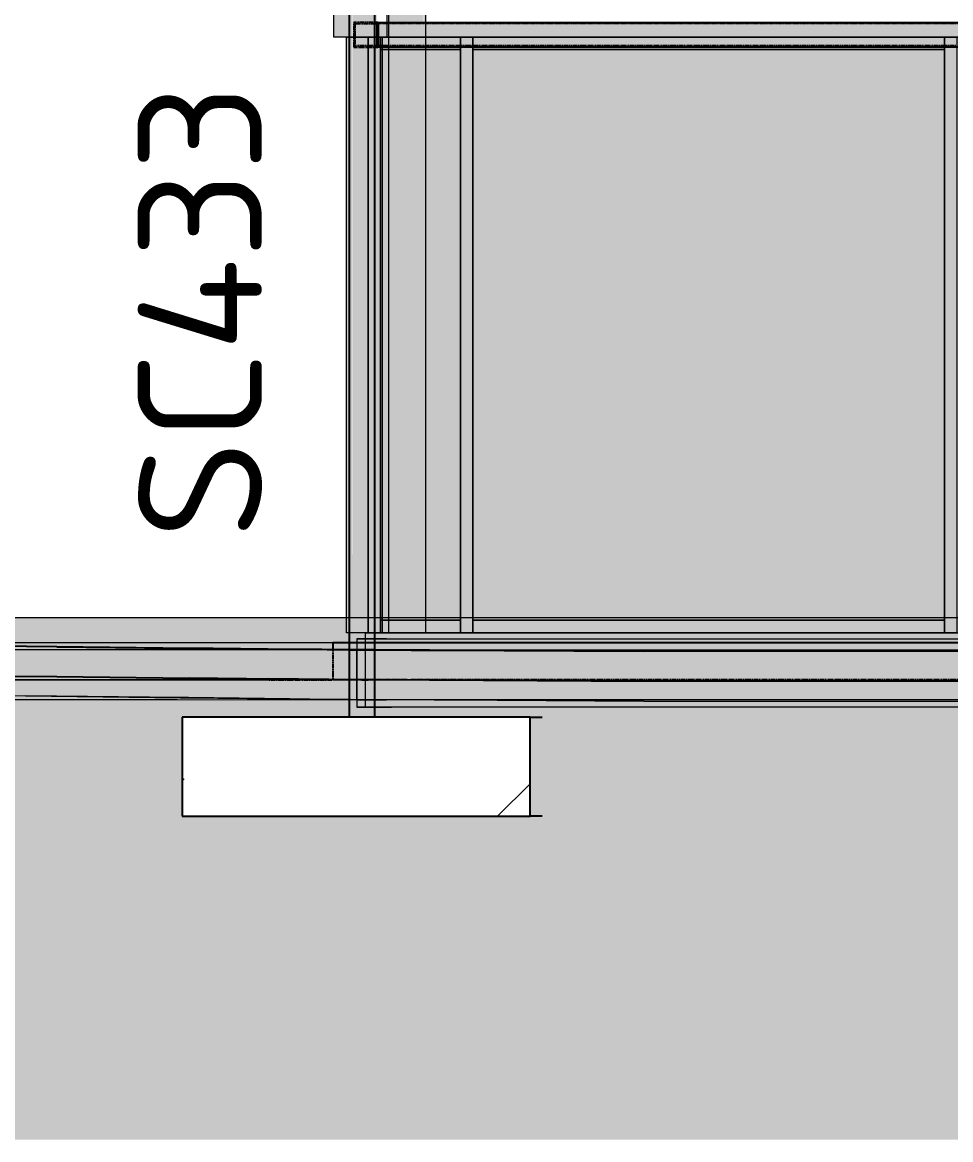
# Model space of a CAD drawing. Header units: millimetres. Extents: x 632 to 645312, y -3890 to 22200.
# Drawn here: x 500162 to 503903, y 3197 to 7700 of the extents above; entities that cross this region are included whole.
import ezdxf

# ---------------------------------------------------------------- set-up
doc = ezdxf.new("R2010")
doc.units = ezdxf.units.MM
for name, pattern in [('Dash', [7, 5, -2]), ('Hidden Double', [7, 5, -2]), ('Hidden Half', [3, 2, -1])]:
    doc.linetypes.add(name, pattern=pattern)
for name, color, linetype, lineweight in [('A-200-M_WALL_EXT', 113, 'Continuous', 13), ('A-214-M_CURT_WALL', 52, 'Continuous', 13), ('A-215-M_CURT_PANEL', 51, 'Continuous', 13), ('A-230-H-FLOOR', 190, 'Continuous', 13), ('A-230-M_FLOOR', 192, 'Continuous', 13), ('A-230-MH_FLOOR', 190, 'Hidden Double', 13), ('C-920-M_TOPO', 7, 'Continuous', 13), ('S-160-M_FOUND', 171, 'Continuous', 13), ('S-160-MH_FOUND', 171, 'Hidden Half', 13), ('S-280-A_COLUMN', 171, 'Continuous', 18), ('S-280-M_COLUMN', 52, 'Continuous', 13), ('S-280-M_STRUCT_FRAME', 12, 'Continuous', 13), ('S-280-MH_COLUMN', 52, 'Hidden Half', 13), ('Z-230-A_LEVEL', 51, 'Continuous', 13)]:
    doc.layers.add(name, color=color, linetype=linetype, lineweight=lineweight)
doc.styles.add('ISOCPEUR_2', font='isocpeur.ttf', dxfattribs={"height": 500})

# ---------------------------------------------------------------- blocks, each defined once
blk = doc.blocks.new('Rectangular Mullion - 50x100mm-1447016-S6_501-SECTION B3')
at = {"layer": 'A-214-M_CURT_WALL', "lineweight": 5, "transparency": 33554432}
blk.add_hatch(color=27, dxfattribs=at).paths.add_polyline_path([(4408449.9, 5240), (4408449.9, 7600), (4408427.4, 7600), (4408427.4, 5240), (4408436.2, 5240)])
at = {"layer": 'A-214-M_CURT_WALL', "color": 53, "lineweight": 5}
for p, q in [((4408399.9, 7640), (4408399.9, 7640)), ((4408399.9, 7640), (4408434.6, 7640)), ((4408434.6, 7640), (4408399.9, 7640)), ((4408399.9, 5300), (4408399.9, 7640)), ((4408399.9, 7640), (4408399.9, 5300)), ((4408436.2, 7640), (4408443.1, 7640)), ((4408449.9, 7640), (4408436.2, 7640)), ((4408443.1, 7640), (4408449.9, 7640)), ((4408449.9, 7640), (4408449.9, 7640)), ((4408449.9, 7640), (4408449.9, 5300)), ((4408449.9, 7640), (4408449.9, 5300)), ((4408399.9, 5240), (4408399.9, 5300)), ((4408399.9, 5300), (4408399.9, 5240)), ((4408449.9, 5300), (4408449.9, 5240)), ((4408449.9, 5300), (4408449.9, 5240)), ((4408399.9, 5240), (4408449.9, 5240)), ((4408449.9, 5240), (4408399.9, 5240)), ((4408399.9, 5240), (4408399.9, 5240)), ((4408449.9, 5240), (4408449.9, 5240))]:
    blk.add_line(p, q, dxfattribs=at)
blk = doc.blocks.new('System Panel - Glazed-V50-S6_501-SECTION B3')
at = {"layer": 'A-215-M_CURT_PANEL', "lineweight": 5, "transparency": 33554432}
blk.add_hatch(color=142, dxfattribs=at).paths.add_polyline_path([(4414672.2, 7590), (4414672.2, 5290), (4416572.2, 5290), (4416572.2, 7590)])
at = {"layer": 'A-215-M_CURT_PANEL', "color": 53, "lineweight": 5}
for p, q in [((4414672.2, 5300), (4414672.2, 7590)), ((4414672.2, 7590), (4416572.2, 7590)), ((4416572.2, 7590), (4414672.2, 7590)), ((4414672.2, 7590), (4414672.2, 5300)), ((4416572.2, 7590), (4416572.2, 5300)), ((4416572.2, 5300), (4416572.2, 7590)), ((4414672.2, 5290), (4414672.2, 5300)), ((4414672.2, 5300), (4414672.2, 5290)), ((4416572.2, 5290), (4414672.2, 5290)), ((4414672.2, 5290), (4416572.2, 5290)), ((4416572.2, 5300), (4416572.2, 5290)), ((4416572.2, 5290), (4416572.2, 5300))]:
    blk.add_line(p, q, dxfattribs=at)
blk = doc.blocks.new('Rectangular Mullion - 50x100mm-V54-S6_501-SECTION B3')
at = {"layer": 'A-214-M_CURT_WALL', "lineweight": 5, "transparency": 33554432}
blk.add_hatch(color=27, dxfattribs=at).paths.add_polyline_path([(4416572.2, 5290), (4414672.2, 5290), (4414672.2, 5240), (4416572.2, 5240)])
at = {"layer": 'A-214-M_CURT_WALL', "color": 53, "lineweight": 5}
for p, q in [((4414672.2, 5240), (4414672.2, 5290)), ((4414672.2, 5290), (4414672.2, 5290)), ((4414672.2, 5290), (4414672.2, 5240)), ((4414672.2, 5290), (4416572.2, 5290)), ((4414672.2, 5290), (4416572.2, 5290)), ((4416572.2, 5240), (4416572.2, 5290)), ((4416572.2, 5290), (4416572.2, 5290)), ((4416572.2, 5290), (4416572.2, 5240)), ((4414672.2, 5240), (4414672.2, 5240)), ((4416572.2, 5240), (4414672.2, 5240)), ((4414672.2, 5240), (4416572.2, 5240)), ((4416572.2, 5240), (4416572.2, 5240))]:
    blk.add_line(p, q, dxfattribs=at)
blk = doc.blocks.new('Rectangular Mullion - 50x100mm-V58-S6_501-SECTION B3')
at = {"layer": 'A-214-M_CURT_WALL', "lineweight": 5, "transparency": 33554432}
for points in [[(4416572.2, 7600), (4416572.2, 5240), (4416622.2, 5240), (4416622.2, 7600)], [(4416572.2, 7600), (4416572.2, 5240), (4416572.2, 5240), (4416572.2, 7600)]]:
    blk.add_hatch(color=27, dxfattribs=at).paths.add_polyline_path(points)
at = {"layer": 'A-214-M_CURT_WALL', "color": 53, "lineweight": 5}
for p, q in [((4416572.2, 7640), (4416572.2, 7640)), ((4416572.2, 7640), (4416622.2, 7640)), ((4416622.2, 7640), (4416572.2, 7640)), ((4416572.2, 5300), (4416572.2, 7640)), ((4416572.2, 7640), (4416572.2, 5300)), ((4416622.2, 7640), (4416622.2, 7640)), ((4416622.2, 7640), (4416622.2, 5300)), ((4416622.2, 7640), (4416622.2, 5300)), ((4416572.2, 5240), (4416572.2, 5300)), ((4416572.2, 5300), (4416572.2, 5240)), ((4416622.2, 5300), (4416622.2, 5240)), ((4416622.2, 5300), (4416622.2, 5240)), ((4416572.2, 5240), (4416622.2, 5240)), ((4416622.2, 5240), (4416572.2, 5240)), ((4416572.2, 5240), (4416572.2, 5240)), ((4416622.2, 5240), (4416622.2, 5240))]:
    blk.add_line(p, q, dxfattribs=at)
blk = doc.blocks.new('System Panel - Glazed-3256333-S6_501-SECTION B3')
at = {"layer": 'A-215-M_CURT_PANEL', "lineweight": 5, "transparency": 33554432}
blk.add_hatch(color=142, dxfattribs=at).paths.add_polyline_path([(4408772.2, 5290), (4408772.2, 7590), (4408449.9, 7590), (4408449.9, 5290), (4408581.3, 5290)])
at = {"layer": 'A-215-M_CURT_PANEL', "color": 53, "lineweight": 5}
for p, q in [((4408449.9, 5300), (4408449.9, 7590)), ((4408449.9, 7590), (4408772.2, 7590)), ((4408772.2, 7590), (4408449.9, 7590)), ((4408449.9, 7590), (4408449.9, 5300)), ((4408772.2, 7590), (4408772.2, 5300)), ((4408772.2, 5300), (4408772.2, 7590)), ((4408449.9, 5290), (4408449.9, 5300)), ((4408449.9, 5300), (4408449.9, 5290)), ((4408772.2, 5290), (4408449.9, 5290)), ((4408449.9, 5290), (4408772.2, 5290)), ((4408772.2, 5300), (4408772.2, 5290)), ((4408772.2, 5290), (4408772.2, 5300))]:
    blk.add_line(p, q, dxfattribs=at)
blk = doc.blocks.new('Rectangular Mullion - 50x100mm-3255869-S6_501-SECTION B3')
at = {"layer": 'A-214-M_CURT_WALL', "lineweight": 5, "transparency": 33554432}
blk.add_hatch(color=27, dxfattribs=at).paths.add_polyline_path([(4408449.9, 5240), (4408772.2, 5240), (4408772.2, 5290), (4408449.9, 5290)])
at = {"layer": 'A-214-M_CURT_WALL', "color": 53, "lineweight": 5}
for p, q in [((4408449.9, 5240), (4408449.9, 5290)), ((4408449.9, 5290), (4408449.9, 5290)), ((4408449.9, 5290), (4408449.9, 5240)), ((4408449.9, 5290), (4408456.3, 5290)), ((4408449.9, 5290), (4408772.2, 5290)), ((4408456.4, 5290), (4408468, 5290)), ((4408468, 5290), (4408772.2, 5290)), ((4408772.2, 5240), (4408772.2, 5290)), ((4408772.2, 5290), (4408772.2, 5290)), ((4408772.2, 5290), (4408772.2, 5240)), ((4408449.9, 5240), (4408449.9, 5240)), ((4408456.3, 5240), (4408449.9, 5240)), ((4408449.9, 5240), (4408772.2, 5240)), ((4408468, 5240), (4408456.4, 5240)), ((4408772.2, 5240), (4408468, 5240)), ((4408772.2, 5240), (4408772.2, 5240))]:
    blk.add_line(p, q, dxfattribs=at)
blk = doc.blocks.new('Rectangular Mullion - 50x100mm-V60-S6_501-SECTION B3')
at = {"layer": 'A-214-M_CURT_WALL', "lineweight": 5, "transparency": 33554432}
for points in [[(4408772.2, 5240), (4408822.2, 5240), (4408822.2, 7600), (4408772.2, 7600), (4408772.2, 5498.6)], [(4408772.2, 5240), (4408772.2, 5240), (4408772.2, 5498.6)]]:
    blk.add_hatch(color=27, dxfattribs=at).paths.add_polyline_path(points)
at = {"layer": 'A-214-M_CURT_WALL', "color": 53, "lineweight": 5}
for p, q in [((4408772.2, 7640), (4408772.2, 7640)), ((4408772.2, 7640), (4408822.2, 7640)), ((4408822.2, 7640), (4408772.2, 7640)), ((4408772.2, 5300), (4408772.2, 7640)), ((4408772.2, 7640), (4408772.2, 5300)), ((4408822.2, 7640), (4408822.2, 7640)), ((4408822.2, 7640), (4408822.2, 5300)), ((4408822.2, 7640), (4408822.2, 5300)), ((4408772.2, 5240), (4408772.2, 5300)), ((4408772.2, 5300), (4408772.2, 5240)), ((4408822.2, 5300), (4408822.2, 5240)), ((4408822.2, 5300), (4408822.2, 5240)), ((4408772.2, 5240), (4408822.2, 5240)), ((4408822.2, 5240), (4408772.2, 5240)), ((4408772.2, 5240), (4408772.2, 5240)), ((4408822.2, 5240), (4408822.2, 5240))]:
    blk.add_line(p, q, dxfattribs=at)
blk = doc.blocks.new('Rectangular Mullion - 50x100mm-3255870-S6_501-SECTION B3')
at = {"layer": 'A-214-M_CURT_WALL', "lineweight": 5, "transparency": 33554432}
blk.add_hatch(color=27, dxfattribs=at).paths.add_polyline_path([(4408772.2, 7590), (4408772.2, 7600), (4408449.9, 7600), (4408449.9, 7590), (4408581.3, 7590)])
at = {"layer": 'A-214-M_CURT_WALL', "color": 53, "lineweight": 5}
for p, q in [((4408449.9, 7640), (4408449.9, 7590)), ((4408449.9, 7590), (4408449.9, 7640)), ((4408449.9, 7640), (4408449.9, 7640)), ((4408449.9, 7640), (4408456.3, 7640)), ((4408772.2, 7640), (4408449.9, 7640)), ((4408456.4, 7640), (4408468, 7640)), ((4408468, 7640), (4408772.2, 7640)), ((4408772.2, 7640), (4408772.2, 7640)), ((4408772.2, 7640), (4408772.2, 7590)), ((4408772.2, 7590), (4408772.2, 7640)), ((4408449.9, 7590), (4408449.9, 7590)), ((4408456.3, 7590), (4408449.9, 7590)), ((4408772.2, 7590), (4408449.9, 7590)), ((4408468, 7590), (4408456.4, 7590)), ((4408772.2, 7590), (4408468, 7590)), ((4408772.2, 7590), (4408772.2, 7590))]:
    blk.add_line(p, q, dxfattribs=at)
blk = doc.blocks.new('Rectangular Mullion - 50x100mm-V62-S6_501-SECTION B3')
at = {"layer": 'A-214-M_CURT_WALL', "lineweight": 5, "transparency": 33554432}
blk.add_hatch(color=27, dxfattribs=at).paths.add_polyline_path([(4414672.2, 7600), (4414672.2, 7590), (4416572.2, 7590), (4416572.2, 7600)])
at = {"layer": 'A-214-M_CURT_WALL', "color": 53, "lineweight": 5}
for p, q in [((4414672.2, 7640), (4414672.2, 7590)), ((4414672.2, 7590), (4414672.2, 7640)), ((4414672.2, 7640), (4414672.2, 7640)), ((4414672.2, 7640), (4416572.2, 7640)), ((4416572.2, 7640), (4414672.2, 7640)), ((4416572.2, 7640), (4416572.2, 7640)), ((4416572.2, 7640), (4416572.2, 7590)), ((4416572.2, 7590), (4416572.2, 7640)), ((4414672.2, 7590), (4414672.2, 7590)), ((4416572.2, 7590), (4414672.2, 7590)), ((4416572.2, 7590), (4414672.2, 7590)), ((4416572.2, 7590), (4416572.2, 7590))]:
    blk.add_line(p, q, dxfattribs=at)
blk = doc.blocks.new('25021-APA-ZZ-ZZ-M3-AR-000001_V3_rvt-7-S6_501-SECTION B3')
at = {"layer": 'A-200-M_WALL_EXT', "lineweight": 5, "transparency": 33554432}
h = blk.add_hatch(color=9, dxfattribs=at)
h.paths.add_polyline_path([(4408323.9, 7640), (4408325.3, 8927), (4408333.4, 8927), (4408318.4, 9218.7), (4408261.5, 9215.8), (4408261.5, 7640), (4408291, 7640)])
h.paths.add_polyline_path([(4408434.6, 7700), (4408434.6, 8924.4), (4408427.4, 8924.1), (4408427.4, 7700)])
h = blk.add_hatch(color=8, dxfattribs=at)
h.paths.add_polyline_path([(4408312.7, 5240), (4408323.9, 5240), (4408323.9, 7640), (4408312.7, 7640), (4408312.7, 5498.6)])
h.paths.add_polyline_path([(4408456.3, 5240), (4408456.3, 7600), (4408427.4, 7600), (4408427.4, 5240), (4408436.2, 5240)])
blk.add_hatch(color=10, dxfattribs=at).paths.add_polyline_path([(4408580.7, 5240), (4408580.7, 7600), (4408456.4, 7600), (4408456.4, 5240)])
at = {"layer": 'A-230-M_FLOOR', "lineweight": 5, "transparency": 33554432}
h = blk.add_hatch(color=254, dxfattribs=at)
h.paths.add_polyline_path([(4418572.2, 4940), (4422092.6, 4940), (4422092.6, 5045.4), (4418572.2, 5045.4)])
h.paths.add_polyline_path([(4409299.1, 4940), (4412622.2, 4940), (4412622.2, 5045.5), (4409162, 5046.1), (4408427.4, 5049.4), (4408427.4, 4940), (4409162, 4940)])
h.paths.add_polyline_path([(4412722.2, 4940), (4418472.2, 4940), (4418472.2, 5045.4), (4412722.2, 5045.4)])
h.paths.add_polyline_path([(4413807, 5200), (4418472.2, 5200), (4418472.2, 5240), (4412722.2, 5240), (4412722.2, 5200)])
h.paths.add_polyline_path([(4418572.2, 5200), (4422092.6, 5200), (4422092.6, 5240), (4418572.2, 5240)])
h.paths.add_polyline_path([(4408581.3, 5200), (4412622.2, 5200), (4412622.2, 5240), (4408427.4, 5240), (4408427.4, 5200), (4408436.2, 5200)])
at = {"layer": 'A-230-M_FLOOR', "transparency": 33554432}
h = blk.add_hatch(color=254, dxfattribs=at)
h.paths.add_polyline_path([(4409510.5, 4964.5), (4412622.2, 4964.6), (4412622.2, 5045.5), (4409162, 5046.1), (4408427.4, 5049.4), (4408427.4, 4971.2), (4409299.1, 4965.8)])
h.paths.add_polyline_path([(4412722.2, 4964.6), (4418472.2, 4964.9), (4418472.2, 5045.4), (4412722.2, 5045.4)])
h.paths.add_polyline_path([(4418572.2, 4964.9), (4422092.6, 4965), (4422092.6, 5045.4), (4418572.2, 5045.4)])
h.paths.add_polyline_path([(4422192.6, 4965.1), (4426232.4, 4965.2), (4426232.4, 5045.4), (4422192.6, 5045.4)])
h.paths.add_polyline_path([(4426332.4, 4965.2), (4431509.3, 4967.1), (4431509.3, 5047.1), (4431082.8, 5045.4), (4426332.4, 5045.4), (4426332.4, 5009.3)])
h.paths.add_polyline_path([(4431609.3, 4967.4), (4431806.6, 4969.7), (4432030.5, 4973.1), (4432122.4, 4970), (4440111.9, 4970), (4440111.8, 5088.2), (4437355, 5092.4), (4431609.3, 5045.4), (4431609.3, 4989.9)])
h.paths.add_polyline_path([(4408323.9, 4971.9), (4408323.9, 5050), (4406163.9, 5052.2), (4404516.9, 5061.7), (4404516.9, 4999.6), (4407146.2, 4984.5), (4408000.7, 4973.9), (4408291, 4972.1)])
h.paths.add_polyline_path([(4408257.8, 5171.9), (4408257.7, 5172.3), (4408257.7, 5171.9)])
h.paths.add_polyline_path([(4407204.2, 5183.7), (4406839.4, 5187.2), (4407146.2, 5183.7)])
h.paths.add_polyline_path([(4407734.6, 5176.5), (4407643.5, 5177.8), (4407678.8, 5177.2)])
at = {"layer": 'A-230-M_FLOOR', "lineweight": 5, "transparency": 33554432}
h = blk.add_hatch(color=254, dxfattribs=at)
h.paths.add_polyline_path([(4422092.6, 4940), (4422092.6, 5045.4), (4418572.2, 5045.4), (4418572.2, 4940), (4422081, 4940)])
h.paths.add_polyline_path([(4408427.4, 4940), (4412622.2, 4940), (4412622.2, 5045.5), (4409162, 5046.1), (4408427.4, 5049.4), (4408427.4, 5045.5)])
h.paths.add_polyline_path([(4431664.9, 4940), (4431667.3, 4940), (4431667.3, 5047.7), (4431609.3, 5045.4), (4431609.3, 4940), (4431661.5, 4940)])
h.paths.add_polyline_path([(4418472.2, 4940), (4418472.2, 5045.4), (4412722.2, 5045.4), (4412722.2, 4940), (4418452.1, 4940)])
h.paths.add_polyline_path([(4422192.6, 4940), (4426232.4, 4940), (4426232.4, 5045.4), (4422192.6, 5045.4)])
h.paths.add_polyline_path([(4426332.4, 4940), (4431509.3, 4940), (4431509.3, 5047.1), (4431082.8, 5045.4), (4426332.4, 5045.4)])
h.paths.add_polyline_path([(4431664.9, 5170), (4431664.9, 5170), (4431664.9, 5200), (4431667.3, 5200), (4431667.3, 5215), (4431609.3, 5215), (4431609.3, 5200), (4431664.9, 5200), (4431664.9, 5173.1)])
h.paths.add_polyline_path([(4422081, 5200), (4422092.6, 5200), (4422092.6, 5215), (4418572.2, 5215), (4418572.2, 5200), (4421935.9, 5200)])
h.paths.add_polyline_path([(4422192.6, 5200), (4426232.4, 5200), (4426232.4, 5215), (4422192.6, 5215), (4422192.6, 5210.9)])
h.paths.add_polyline_path([(4431082.8, 5200), (4431509.3, 5200), (4431509.3, 5215), (4426332.4, 5215), (4426332.4, 5200), (4430064.7, 5200)])
h.paths.add_polyline_path([(4408581.3, 5200), (4412622.2, 5200), (4412622.2, 5215), (4408427.4, 5215), (4408427.4, 5200), (4408436.2, 5200)])
h.paths.add_polyline_path([(4413807, 5200), (4418472.2, 5200), (4418472.2, 5215), (4412722.2, 5215), (4412722.2, 5200)])
for points in [[(4408436.2, 4970), (4408473.3, 4970), (4408473.3, 5049.5), (4408427.4, 5047.8), (4408427.4, 4970)], [(4408323.9, 4970), (4408323.9, 4970.4), (4406839.4, 4987.2), (4404516.9, 4999.6), (4404516.9, 4982.3), (4406839.4, 4971.5), (4408291, 4970.1)], [(4408323.9, 4970.6), (4408323.9, 4971.9), (4408291, 4970.9)], [(4408323.9, 4970.3), (4408323.9, 4970.7), (4408291, 4970.7)]]:
    blk.add_hatch(color=254, dxfattribs=at).paths.add_polyline_path(points)
at = {"layer": 'C-920-M_TOPO', "transparency": 33554432}
h = blk.add_hatch(color=8, dxfattribs=at)
h.paths.add_polyline_path([(4404516.9, 3196.8), (4441677.4, 3196.8), (4441677.4, 4300), (4439348.1, 4300), (4439348.1, 4805.7), (4434427.5, 4902.5), (4431609.3, 4972.1), (4431609.3, 4900), (4432259.3, 4900), (4432259.3, 4500), (4430859.3, 4500), (4430859.3, 4900), (4431509.3, 4900), (4431509.3, 4974.6), (4428644.3, 5045.4), (4426332.4, 5045.4), (4426332.4, 4900), (4426582.4, 4900), (4426580.9, 4500), (4425982.4, 4500), (4425982.4, 4900), (4426232.4, 4900), (4426232.4, 5045.4), (4422192.6, 5045.4), (4422192.6, 4900), (4422442.7, 4900), (4422442.7, 4500), (4421842.6, 4500), (4421842.7, 4900), (4422092.6, 4900), (4422092.6, 5045.4), (4418572.2, 5045.4), (4418572.2, 4900), (4419222.2, 4900), (4419222.2, 4500), (4417822.2, 4500), (4417822.2, 4900), (4418472.2, 4900), (4418472.2, 5045.4), (4412722.2, 5045.4), (4412722.2, 4900), (4412972.2, 4900), (4412972.2, 4500), (4412372.2, 4500), (4412372.2, 4900), (4412622.2, 4900), (4412622.2, 5045.5), (4409052.2, 5046.7), (4408427.4, 5049.4), (4408427.4, 4900), (4409100.8, 4900), (4409100.8, 4500), (4407650.6, 4500), (4407650.6, 4900), (4408323.9, 4900), (4408323.9, 5050), (4406163.9, 5052.2), (4404516.9, 5061.7), (4404516.9, 3258.3)])
h.paths.add_polyline_path([(4408257.8, 5171.9), (4408257.8, 5200), (4408323.9, 5200), (4408323.9, 5300), (4404516.9, 5298.4), (4404516.9, 5199), (4407146.2, 5183.7), (4407146.2, 5183.7), (4408257.7, 5171.9)])
h.paths.add_polyline_path([(4421964.9, 5200), (4418572.2, 5275), (4418572.2, 5200), (4421939.1, 5200)])
h.paths.add_polyline_path([(4408581.3, 5200), (4412622.2, 5200), (4412622.2, 5300), (4408427.4, 5300), (4408427.4, 5200), (4408436.2, 5200)])
h.paths.add_polyline_path([(4416123.5, 5200), (4418472.2, 5200), (4418472.2, 5277.2), (4417440.8, 5300), (4412722.2, 5300), (4412722.2, 5200), (4413807, 5200)])
at = {"layer": 'S-280-M_COLUMN', "lineweight": 5, "transparency": 33554432}
h = blk.add_hatch(color=10, dxfattribs=at)
h.paths.add_polyline_path([(4408487.2, 5240), (4408492.2, 5240), (4408492.2, 7600), (4408482.2, 7600), (4408483.6, 5240)])
h.paths.add_polyline_path([(4408482.2, 7700), (4408492.2, 7700), (4408492.2, 8927.4), (4408482.2, 8926.9), (4408482.2, 7800.5)])
h = blk.add_hatch(color=10, dxfattribs=at)
h.paths.add_polyline_path([(4408489.7, 5240), (4408492.2, 5240), (4408490.7, 7600), (4408487.2, 7600), (4408487.9, 5240)])
h.paths.add_polyline_path([(4408487.9, 7700), (4408492.2, 7700), (4408489.9, 8927.3), (4408487.2, 8927.1), (4408487.5, 7700)])
h = blk.add_hatch(color=10, dxfattribs=at)
h.paths.add_polyline_path([(4408581.3, 5240), (4408622.2, 5240), (4408622.2, 7600), (4408492.2, 7600), (4408492.2, 5240)])
h.paths.add_polyline_path([(4408622.2, 7700), (4408622.2, 8934.1), (4408492.2, 8927.4), (4408492.2, 7700), (4408581.3, 7700)])
h = blk.add_hatch(color=10, dxfattribs=at)
h.paths.add_polyline_path([(4408581.3, 5240), (4408622.2, 5240), (4408622.2, 7600), (4408492.2, 7600), (4408492.2, 5240)])
h.paths.add_polyline_path([(4408622.2, 7700), (4408622.2, 8934.1), (4408492.2, 8927.4), (4408492.2, 7700), (4408581.3, 7700)])
h = blk.add_hatch(color=10, dxfattribs=at)
h.paths.add_polyline_path([(4408627.2, 5240), (4408632.2, 5240), (4408630.9, 7600), (4408622.2, 7600), (4408622.2, 5240)])
h.paths.add_polyline_path([(4408627.2, 7700), (4408632.2, 7700), (4408630.9, 8934.5), (4408622.2, 8934.1), (4408624.2, 7700)])
h = blk.add_hatch(color=10, dxfattribs=at)
h.paths.add_polyline_path([(4408624.7, 5240), (4408627.2, 5240), (4408625.5, 7600), (4408622.2, 7600), (4408622.2, 5240)])
h.paths.add_polyline_path([(4408627.2, 7700), (4408626.5, 8934.3), (4408622.2, 8934.1), (4408623.2, 7700), (4408626.8, 7700)])
at = {"layer": 'A-200-M_WALL_EXT', "color": 53, "lineweight": 5}
for p, q in [((4408261.5, 7640), (4408261.5, 9260.7)), ((4408476.4, 7640), (4408476.4, 9272)), ((4408312.7, 7640), (4408261.5, 7640)), ((4408434.6, 7640), (4408261.5, 7640)), ((4408399.9, 7640), (4408312.7, 7640)), ((4408312.7, 5300), (4408312.7, 7640)), ((4408312.7, 7640), (4408399.9, 7640)), ((4408399.9, 7640), (4408312.7, 7640)), ((4408407.5, 7640), (4408399.9, 7640)), ((4408399.9, 7640), (4408428.1, 7640)), ((4408434.6, 7640), (4408399.9, 7640)), ((4408434.6, 7640), (4431660, 7640)), ((4408456.3, 7640), (4408436.2, 7640)), ((4408456.3, 7640), (4408456.3, 5300)), ((4408523.3, 7640), (4408456.4, 7640)), ((4422092.6, 7640), (4408476.4, 7640)), ((4408476.5, 7640), (4408523.3, 7640)), ((4408523.3, 7640), (4408559.4, 7640)), ((4408559.4, 7640), (4408523.3, 7640)), ((4408559.4, 7640), (4408580.6, 7640)), ((4408580.6, 7640), (4408559.4, 7640)), ((4408312.7, 5240), (4408312.7, 5300)), ((4408456.3, 5300), (4408456.3, 5240)), ((4408387.9, 5240), (4408312.7, 5240)), ((4408399.9, 5240), (4408312.7, 5240)), ((4408399.9, 5240), (4408387.9, 5240)), ((4408428.1, 5240), (4408399.9, 5240)), ((4408456.3, 5240), (4408399.9, 5240)), ((4408456.4, 5240), (4408474.5, 5240)), ((4408474.5, 5240), (4408523.3, 5240)), ((4408523.3, 5240), (4408559.4, 5240)), ((4408559.4, 5240), (4408580.6, 5240))]:
    blk.add_line(p, q, dxfattribs=at)
at = {"layer": 'A-230-M_FLOOR', "color": 53, "lineweight": 5}
for p, q in [((4408399.9, 5240), (4408387.9, 5240)), ((4408387.9, 5240), (4408399.9, 5240)), ((4408387.9, 5240), (4408387.9, 5215)), ((4408456.3, 5240), (4408399.9, 5240)), ((4408399.9, 5240), (4408456.3, 5240)), ((4408482.2, 5240), (4408456.4, 5240)), ((4408456.4, 5240), (4408474.5, 5240)), ((4408474.5, 5240), (4420152.4, 5240)), ((4408487.2, 5240), (4408483.6, 5240)), ((4408492.2, 5240), (4408489.7, 5240)), ((4407019.1, 5186.2), (4404516.9, 5199.6)), ((4407643.5, 5177.8), (4407019.1, 5186.2)), ((4407019.1, 5186.2), (4408072.7, 5173.4)), ((4408387.9, 5215), (4408354.8, 5215)), ((4408354.8, 5215), (4421282.3, 5215)), ((4408354.8, 5215), (4408354.8, 5171.7)), ((4408473.5, 5215), (4408387.9, 5215)), ((4408387.9, 5215), (4408387.9, 5171.5)), ((4407674.7, 5170.7), (4406444.7, 5172)), ((4407674.7, 5170.7), (4406450.8, 5171.9)), ((4407675.8, 5177.8), (4407643.5, 5177.8)), ((4407643.5, 5177.8), (4407675.8, 5177.5)), ((4407936, 5174.3), (4407675.8, 5177.8)), ((4408069.6, 5173.4), (4407675.8, 5177.8)), ((4407675.8, 5177.5), (4408004.9, 5173.8)), ((4408354.7, 5170), (4407675.8, 5170.7)), ((4408354.7, 5170), (4407675.8, 5170.7)), ((4409510.5, 5164.5), (4407936, 5174.3)), ((4407936, 5174.3), (4408384.5, 5170)), ((4408004.9, 5173.8), (4408161.7, 5172.1)), ((4408384.5, 5170), (4408069.6, 5173.4)), ((4408072.7, 5173.4), (4408084.9, 5173.3)), ((4408084.9, 5173.3), (4408246.7, 5171.3)), ((4408161.7, 5172.1), (4408354.8, 5170)), ((4408246.7, 5171.3), (4408354.8, 5170)), ((4408322.1, 5170), (4408354.7, 5170)), ((4408354.8, 5171.7), (4408354.8, 4971.7)), ((4408354.8, 4971.7), (4408354.8, 5170)), ((4408354.8, 5170), (4408364.9, 5170)), ((4408355.4, 5170), (4408354.8, 5170)), ((4408354.8, 5170), (4408384.5, 5170)), ((4408384.5, 5170), (4408355.4, 5170)), ((4408384.5, 5170), (4408364.9, 5170)), ((4408364.9, 5170), (4408384.5, 5170)), ((4408384.5, 5170), (4408625.6, 5170)), ((4408384.5, 5170), (4408625.6, 5170)), ((4408387.9, 5170), (4408384.5, 5170)), ((4408384.5, 5170), (4409510.5, 5164.5)), ((4408387.9, 5171.5), (4408387.9, 4971.5)), ((4408473.5, 5170), (4408387.9, 5170)), ((4408625.6, 5170), (4422092.6, 5170)), ((4408625.6, 5170), (4422092.6, 5170)), ((4431086.8, 5165.4), (4409510.5, 5164.5)), ((4404516.9, 4999.6), (4407019.1, 4986.2)), ((4406444.7, 4972), (4408354.7, 4970)), ((4406450.8, 4971.9), (4408354.7, 4970)), ((4407019.1, 4986.2), (4407643.5, 4977.8)), ((4407643.5, 4978.6), (4407019.2, 4986.2)), ((4407643.5, 4977.8), (4407675.8, 4977.8)), ((4407797.4, 4976.1), (4407643.5, 4977.8)), ((4407675.8, 4978.3), (4407643.6, 4978.6)), ((4407675.8, 4977.8), (4407936, 4974.3)), ((4407675.8, 4977.8), (4408384.5, 4970)), ((4408084.9, 4973.3), (4407676.5, 4978.2)), ((4408161.7, 4972.1), (4407797.4, 4976.1)), ((4407936, 4974.3), (4409510.5, 4964.5)), ((4408384.5, 4970), (4407936, 4974.3)), ((4408246.7, 4971.3), (4408084.9, 4973.3)), ((4408354.8, 4970), (4408161.7, 4972.1)), ((4408354.8, 4970), (4408246.7, 4971.3)), ((4408354.7, 4970), (4408322.1, 4970)), ((4408354.8, 4970.3), (4408354.8, 4940)), ((4408364.9, 4970), (4408354.8, 4970)), ((4408354.8, 4970), (4408355.4, 4970)), ((4408384.5, 4970), (4408354.8, 4970)), ((4408355.4, 4970), (4408387.9, 4970)), ((4422092.6, 4970), (4408364.9, 4970)), ((4408364.9, 4970), (4408384.5, 4970)), ((4422092.6, 4970), (4408384.5, 4970)), ((4409510.5, 4964.5), (4408384.5, 4970)), ((4408387.9, 4970), (4408473.5, 4970)), ((4408387.9, 4970), (4408387.9, 4940)), ((4409510.5, 4964.5), (4431086.8, 4965.4)), ((4422092.6, 4940), (4408354.8, 4940)), ((4408354.8, 4940), (4408387.9, 4940)), ((4408387.9, 4940), (4408473.5, 4940)), ((4422092.6, 4940), (4408387.9, 4940)), ((4408387.9, 4940), (4408494.1, 4940))]:
    blk.add_line(p, q, dxfattribs=at)
at = {"layer": 'C-920-M_TOPO', "color": 53, "lineweight": 5}
blk.add_line((4417440.8, 5300), (4404675.9, 5300), dxfattribs=at)
at = {"layer": 'S-280-M_COLUMN', "color": 53, "lineweight": 5}
for p, q in [((4408632.2, 5300), (4408632.2, 9280.1)), ((4408482.2, 9272.3), (4408482.2, 7640)), ((4408482.2, 7640), (4408482.2, 5300)), ((4408482.2, 5300), (4408482.2, 5240)), ((4408632.2, 5240), (4408632.2, 5300)), ((4408482.2, 5240), (4408483.6, 5240)), ((4408482.2, 5240), (4408482.2, 5240)), ((4408482.2, 5240), (4408483.5, 5240)), ((4408483.6, 5240), (4408487.2, 5240)), ((4408483.6, 5240), (4408487.2, 5240)), ((4408487.2, 5240), (4408492.2, 5240)), ((4408487.9, 5240), (4408487.2, 5240)), ((4408487.2, 5240), (4408487.2, 5240)), ((4408492.2, 5240), (4408487.2, 5240)), ((4408489.7, 5240), (4408487.9, 5240)), ((4408489.6, 5240), (4408492.2, 5240)), ((4408492.2, 5240), (4408489.7, 5240)), ((4408523.4, 5240), (4408492.2, 5240)), ((4408492.2, 5240), (4408560.7, 5240)), ((4408559.5, 5240), (4408492.2, 5240)), ((4408492.2, 5240), (4408524.6, 5240)), ((4408622.2, 5240), (4408523.4, 5240)), ((4408524.6, 5240), (4408622.2, 5240)), ((4408622.2, 5240), (4408559.5, 5240)), ((4408560.7, 5240), (4408622.2, 5240)), ((4408622.2, 5240), (4408632.2, 5240)), ((4408624.7, 5240), (4408622.2, 5240)), ((4408622.3, 5240), (4408624.8, 5240)), ((4408624.7, 5240), (4408622.3, 5240)), ((4408626.5, 5240), (4408624.7, 5240)), ((4408626.6, 5240), (4408624.7, 5240)), ((4408627.2, 5240), (4408626.5, 5240)), ((4408627.2, 5240), (4408626.6, 5240)), ((4408627.2, 5240), (4408627.2, 5240)), ((4408627.3, 5240), (4408632.2, 5240)), ((4408632.2, 5240), (4408632.2, 5240))]:
    blk.add_line(p, q, dxfattribs=at)
at = {"layer": 'A-214-M_CURT_WALL', "color": 53, "lineweight": 5}
for name, p in [('Rectangular Mullion - 50x100mm-1447016-S6_501-SECTION B3', (0, 0)), ('Rectangular Mullion - 50x100mm-3255870-S6_501-SECTION B3', (0, 0)), ('Rectangular Mullion - 50x100mm-V60-S6_501-SECTION B3', (0, 0)), ('Rectangular Mullion - 50x100mm-V62-S6_501-SECTION B3', (-5850, 0)), ('Rectangular Mullion - 50x100mm-V58-S6_501-SECTION B3', (-5850, 0)), ('Rectangular Mullion - 50x100mm-3255869-S6_501-SECTION B3', (0, 0)), ('Rectangular Mullion - 50x100mm-V54-S6_501-SECTION B3', (-5850, 0))]:
    blk.add_blockref(name, p, dxfattribs=at)
at = {"layer": 'A-215-M_CURT_PANEL', "color": 53, "lineweight": 5}
for name, p in [('System Panel - Glazed-3256333-S6_501-SECTION B3', (0, 0)), ('System Panel - Glazed-V50-S6_501-SECTION B3', (-5850, 0))]:
    blk.add_blockref(name, p, dxfattribs=at)
blk = doc.blocks.new('NRP_Framing-Steel-SHS - WH433 - 100x100x5_0SHS-4143357-S6_501-SECTION B3')
at = {"layer": 'S-280-M_STRUCT_FRAME', "linetype": 'Dash', "lineweight": 25}
blk.add_hatch(color=256, dxfattribs=at).paths.add_polyline_path([(4408441.4, 7600), (4412609.4, 7600), (4412609.4, 7700), (4408441.4, 7700)])
at = {"layer": 'S-280-M_STRUCT_FRAME', "lineweight": 25}
for p, q in [((4408441.4, 7600), (4408441.4, 7700)), ((4408441.4, 7700), (4412609.4, 7700)), ((4412609.4, 7600), (4408441.4, 7600))]:
    blk.add_line(p, q, dxfattribs=at)
at = {"layer": 'S-280-M_STRUCT_FRAME', "linetype": 'Dash', "lineweight": 25}
for p, q in [((4412609.4, 7695), (4408441.4, 7695)), ((4412609.4, 7605), (4408441.4, 7605))]:
    blk.add_line(p, q, dxfattribs=at)
blk = doc.blocks.new('NRP_Foundation-Pad Footing Fibre _v2_ - PF5 -1400 x 1400 x 400d-3893014-S6_501-SECTION B3')
at = {"layer": 'S-160-M_FOUND'}
h = blk.add_hatch(dxfattribs=at)
h.set_pattern_fill('FP_42', color=256, style=0, pattern_type=2)
h.set_pattern_definition([(45, (4419721.1, 0), (-1414.21, 0), [750, -3000]), (45, (4420721.1, 1000), (-1414.21, 0), [750, -3000]), (45, (4421721.1, -300), (-1414.214, 0), [250, -2000]), (90, (4421721.13, 500), (-500, 500), [500, -2000]), (315, (4421721.1, 1000), (0, 2828.43), [500, -3000]), (0, (4420721.1, 1000), (2000, 2000), [300, -1000]), (0, (4418221.1, 2000), (2000, 2000), [300, -2000])])
h.paths.add_polyline_path([(4408581.3, 4500), (4409052.2, 4500), (4409052.2, 4900), (4407650.6, 4900), (4407650.6, 4500), (4408000.7, 4500)])
at = {"layer": 'S-160-M_FOUND', "linetype": 'Hidden Half', "lineweight": 25}
blk.add_hatch(color=256, dxfattribs=at).paths.add_polyline_path([(4409052.2, 4500), (4409100.8, 4500), (4409100.8, 4900), (4409052.2, 4900), (4409052.2, 4843.3)])
at = {"layer": 'S-160-M_FOUND', "lineweight": 25}
for p, q in [((4409052.2, 4900), (4407650.6, 4900)), ((4407650.6, 4900), (4407650.6, 4500)), ((4409052.2, 4500), (4409052.2, 4900)), ((4409052.2, 4900), (4409100.8, 4900)), ((4407650.6, 4500), (4409052.2, 4500)), ((4409100.8, 4500), (4409052.2, 4500))]:
    blk.add_line(p, q, dxfattribs=at)
blk = doc.blocks.new('NRP_Framing-Steel-SHS - WH433 - 100x100x5_0SHS-4144558-S6_501-SECTION B3')
at = {"layer": 'S-280-M_STRUCT_FRAME', "linetype": 'Dash', "lineweight": 25}
for points in [[(4408427.4, 7600), (4408439.7, 7600), (4408439.7, 7700), (4408427.4, 7700), (4408427.4, 7695), (4408434.9, 7695), (4408434.9, 7605), (4408427.4, 7604.6)], [(4408427.4, 7605), (4408434.9, 7605), (4408434.9, 7695), (4408427.4, 7695), (4408427.4, 7615.6)]]:
    blk.add_hatch(color=256, dxfattribs=at).paths.add_polyline_path(points)
for p, q in [((4408427.4, 7700), (4408342.7, 7700)), ((4408342.7, 7700), (4408342.7, 7600)), ((4408347.6, 7695), (4408427.4, 7695)), ((4408347.6, 7605), (4408347.6, 7695)), ((4408439.7, 7700), (4408441.4, 7700)), ((4408342.7, 7600), (4408427.4, 7600)), ((4408427.4, 7605), (4408347.6, 7605)), ((4408441.4, 7600), (4408439.7, 7600))]:
    blk.add_line(p, q, dxfattribs=at)
at = {"layer": 'S-280-M_STRUCT_FRAME', "lineweight": 25}
for p, q in [((4408439.7, 7700), (4408427.4, 7700)), ((4408427.4, 7695), (4408434.9, 7695)), ((4408434.9, 7695), (4408434.9, 7605)), ((4408439.7, 7600), (4408439.7, 7700)), ((4408434.9, 7605), (4408427.4, 7605)), ((4408427.4, 7600), (4408439.7, 7600))]:
    blk.add_line(p, q, dxfattribs=at)

msp = doc.modelspace()

# ---------------------------------------------------------------- hatches: boundary and pattern name
at = {"layer": 'A-230-H-FLOOR'}
h = msp.add_hatch(dxfattribs=at)
h.set_pattern_fill('FP_43', color=256, style=0, pattern_type=2)
h.set_pattern_definition([(50, (512876.53, 0), (728.737, -63.756), [76.2, -838.2]), (355, (512876.5, 0), (-140.972, 764.228), [60.96, -670.56]), (100.451, (512937.26, -5.3), (587.77, 700.467), [64.76, -712.36]), (46.184, (512876.5, 203.2), (1084.316, -168.17), [114.3, -1257.3]), (96.636, (512966.9, 189.2), (949.61, 989.71), [97.14, -1068.54]), (351.184, (512876.5, 203.2), (949.62, 989.7), [91.44, -1005.84]), (21, (512978.13, 152.4), (606.458, -409.06), [76.2, -838.2]), (326, (512978.1, 152.4), (247.208, 736.753), [60.96, -670.56]), (71.451, (513028.7, 118.3), (853.668, 327.685), [64.76, -712.36]), (37.5, (512876.53, 0), (12.3547, 338.22), [6.706, -655.726, 6.706, -674.014, -673.1]), (37.5, (512876.53, 0), (12.3547, 338.22), [-1343.152, 6.706, -666.394]), (7.5, (512876.53, 0), (267.279, 400.722), [6.706, -381.406, 6.706, -640.486, -256.54]), (7.5, (512876.53, 0), (267.279, 400.722), [-1035.304, 6.706, -249.834]), (327.5, (512649.96, 0), (542.3633, -22.9153), [6.706, -247.294, 6.706, -785.774, -1051.56]), (327.5, (512649.96, 0), (542.3633, -22.9153), [-1046.48, 6.706, -1044.854]), (317.5, (512548.36, 0), (592.517, 101.707), [6.706, -323.494, 6.706, -519.582, -746.76]), (317.5, (512548.36, 0), (592.517, 101.707), [-856.488, 6.706, -740.054])])
h.paths.add_polyline_path([(524238.2, 5045.4), (524977.2, 5050), (525181.8, 5053.1), (525273.8, 5050), (527776, 5074.8), (532008.7, 5107.9), (533267.3, 5107.9), (533267.3, 5226), (531770.5, 5226), (527776, 5194.8), (525273.8, 5170), (525181.8, 5173.1), (524671.7, 5167.1), (524238.2, 5165.4), (502317.4, 5166.3), (500834.2, 5176.5), (500301.6, 5183.7), (497672.3, 5199), (497672.3, 5079), (500301.6, 5063.7), (501156.1, 5053.5), (502454.5, 5045.5), (523220.1, 5045.4)])
at = {"layer": 'A-230-H-FLOOR', "lineweight": 5}
for points in [[(500834.2, 5176.5), (500834.2, 5177.2), (500301.6, 5183.7)], [(524238.2, 5165.4), (524671.7, 5170), (501736.7, 5169.9), (502454.5, 5165.5), (523220.1, 5165.4)], [(501413.1, 5050), (499994.8, 5065.5), (497672.3, 5079), (497672.3, 5061.7), (499319.3, 5052.2), (501413, 5050)]]:
    msp.add_hatch(color=256, dxfattribs=at).paths.add_polyline_path(points)
at = {"layer": 'A-230-M_FLOOR', "lineweight": 5}
msp.add_hatch(color=256, dxfattribs=at).paths.add_polyline_path([(513930, 5170), (524820.3, 5170), (524820.3, 5200), (501413.2, 5200), (501413.2, 5171.9), (501736.7, 5170), (512768.8, 5170)])
at = {"layer": 'S-280-M_COLUMN', "lineweight": 5}
h = msp.add_hatch(color=256, dxfattribs=at)
h.paths.add_polyline_path([(501485, 4900), (501491.2, 4900), (501491, 5050), (501479.3, 5050), (501480.7, 4900)])
h.paths.add_polyline_path([(501491.2, 5200), (501489.2, 8919.2), (501488.4, 8927), (501479.3, 8927), (501480.7, 5200), (501490.7, 5200)])
h = msp.add_hatch(color=256, dxfattribs=at)
h.paths.add_polyline_path([(501566.1, 4900), (501566.1, 5049.8), (501491.2, 5050), (501491.2, 4900)])
h.paths.add_polyline_path([(501491.2, 5200), (501566.1, 5200), (501566.1, 8923.2), (501491.2, 8919.2), (501491.2, 5210.9)])
h = msp.add_hatch(color=256, dxfattribs=at)
h.paths.add_polyline_path([(501572.4, 4900), (501579.2, 4900), (501577, 5049.7), (501566.1, 5049.6), (501566.1, 4900)])
h.paths.add_polyline_path([(501566.1, 5200), (501579.2, 5200), (501577.2, 8923.8), (501566.1, 8923.2), (501566.1, 5210.9)])
h = msp.add_hatch(color=256, dxfattribs=at)
h.paths.add_polyline_path([(501582.8, 4900), (501582.8, 5049.7), (501579.2, 5049.4), (501579.2, 4900)])
h.paths.add_polyline_path([(501579.2, 5200), (501582.8, 5200), (501582.8, 8924.1), (501579.2, 8923.9), (501579.2, 5210.9)])

# ---------------------------------------------------------------- linework, layer by layer
at = {"layer": 'A-230-M_FLOOR', "lineweight": 25}
for p, q in [((500301.6, 5183.7), (497672.3, 5199)), ((500834.2, 5176.5), (500301.6, 5183.7)), ((500301.6, 5183.7), (500890, 5176.5)), ((501413.2, 5200), (524820.3, 5200)), ((501413.2, 5200), (501413.2, 5171.9)), ((500931.4, 5176.5), (500834.2, 5176.5)), ((501150.9, 5173.5), (500931.4, 5176.5)), ((501260.8, 5172.9), (500931.4, 5176.5)), ((502454.5, 5165.5), (501150.9, 5173.5)), ((501728.9, 5170), (524815.2, 5170)), ((524238.2, 5165.4), (502454.5, 5165.5)), ((497672.3, 5079), (500301.6, 5063.7)), ((499319.5, 5052.2), (501156.1, 5050.3)), ((500301.6, 5063.7), (500834.2, 5056.5)), ((500834.2, 5056.5), (500931.4, 5056.5)), ((501413.2, 5050), (500834.2, 5056.5)), ((500931.4, 5056.5), (501150.9, 5053.5)), ((501150.9, 5053.5), (502454.5, 5045.5)), ((501520.4, 5050), (501150.9, 5053.5)), ((501517, 5050), (501413.2, 5050)), ((501517, 5050), (501413.2, 5050)), ((502454.5, 5045.5), (501520.4, 5050)), ((502454.5, 5045.5), (524238.2, 5045.4))]:
    msp.add_line(p, q, dxfattribs=at)
at = {"layer": 'A-230-MH_FLOOR', "lineweight": 25}
for p, q in [((501413.2, 5171.9), (501413.2, 5050)), ((501156.2, 5050.3), (501409.2, 5050)), ((501712.9, 5050), (501529.7, 5050)), ((501529.7, 5050), (501556.7, 5050)), ((524974, 5050), (501728.9, 5050))]:
    msp.add_line(p, q, dxfattribs=at)
at = {"layer": 'S-280-M_COLUMN', "lineweight": 25}
for p, q in [((501479.3, 8927), (501479.3, 5200)), ((501582.8, 5200), (501582.8, 8924.1)), ((501479.3, 5050), (501479.3, 4900)), ((501582.8, 4900), (501582.8, 5049.7))]:
    msp.add_line(p, q, dxfattribs=at)
at = {"layer": 'S-280-MH_COLUMN', "lineweight": 25}
for p, q in [((501479.3, 5200), (501479.3, 5050)), ((501582.8, 5049.7), (501582.8, 5200))]:
    msp.add_line(p, q, dxfattribs=at)
at = {"layer": 'Z-230-A_LEVEL'}
msp.add_line((492556.8, 5200), (539950, 5200), dxfattribs=at)

# ---------------------------------------------------------------- block references
at = {"color": 10, "lineweight": 5}
msp.add_blockref('25021-APA-ZZ-ZZ-M3-AR-000001_V3_rvt-7-S6_501-SECTION B3', (-3906844.6, 0), dxfattribs=at)
at = {"layer": 'S-160-MH_FOUND', "lineweight": 25}
msp.add_blockref('NRP_Foundation-Pad Footing Fibre _v2_ - PF5 -1400 x 1400 x 400d-3893014-S6_501-SECTION B3', (-3906844.6, 0), dxfattribs=at)
at = {"layer": 'S-280-M_STRUCT_FRAME', "linetype": 'Dash', "lineweight": 25}
msp.add_blockref('NRP_Framing-Steel-SHS - WH433 - 100x100x5_0SHS-4144558-S6_501-SECTION B3', (-3906844.6, 0), dxfattribs=at)
at = {"layer": 'S-280-M_STRUCT_FRAME', "lineweight": 25}
msp.add_blockref('NRP_Framing-Steel-SHS - WH433 - 100x100x5_0SHS-4143357-S6_501-SECTION B3', (-3906844.6, 0), dxfattribs=at)

# ---------------------------------------------------------------- texts
at = {"layer": 'S-280-A_COLUMN', "lineweight": 13, "insert": (500628, 5618.6), "char_height": 500, "width": 2260.759, "attachment_point": 1, "rotation": 90, "style": 'ISOCPEUR_2'}
msp.add_mtext('SC433', dxfattribs=at)

doc.saveas('drawing.dxf')
